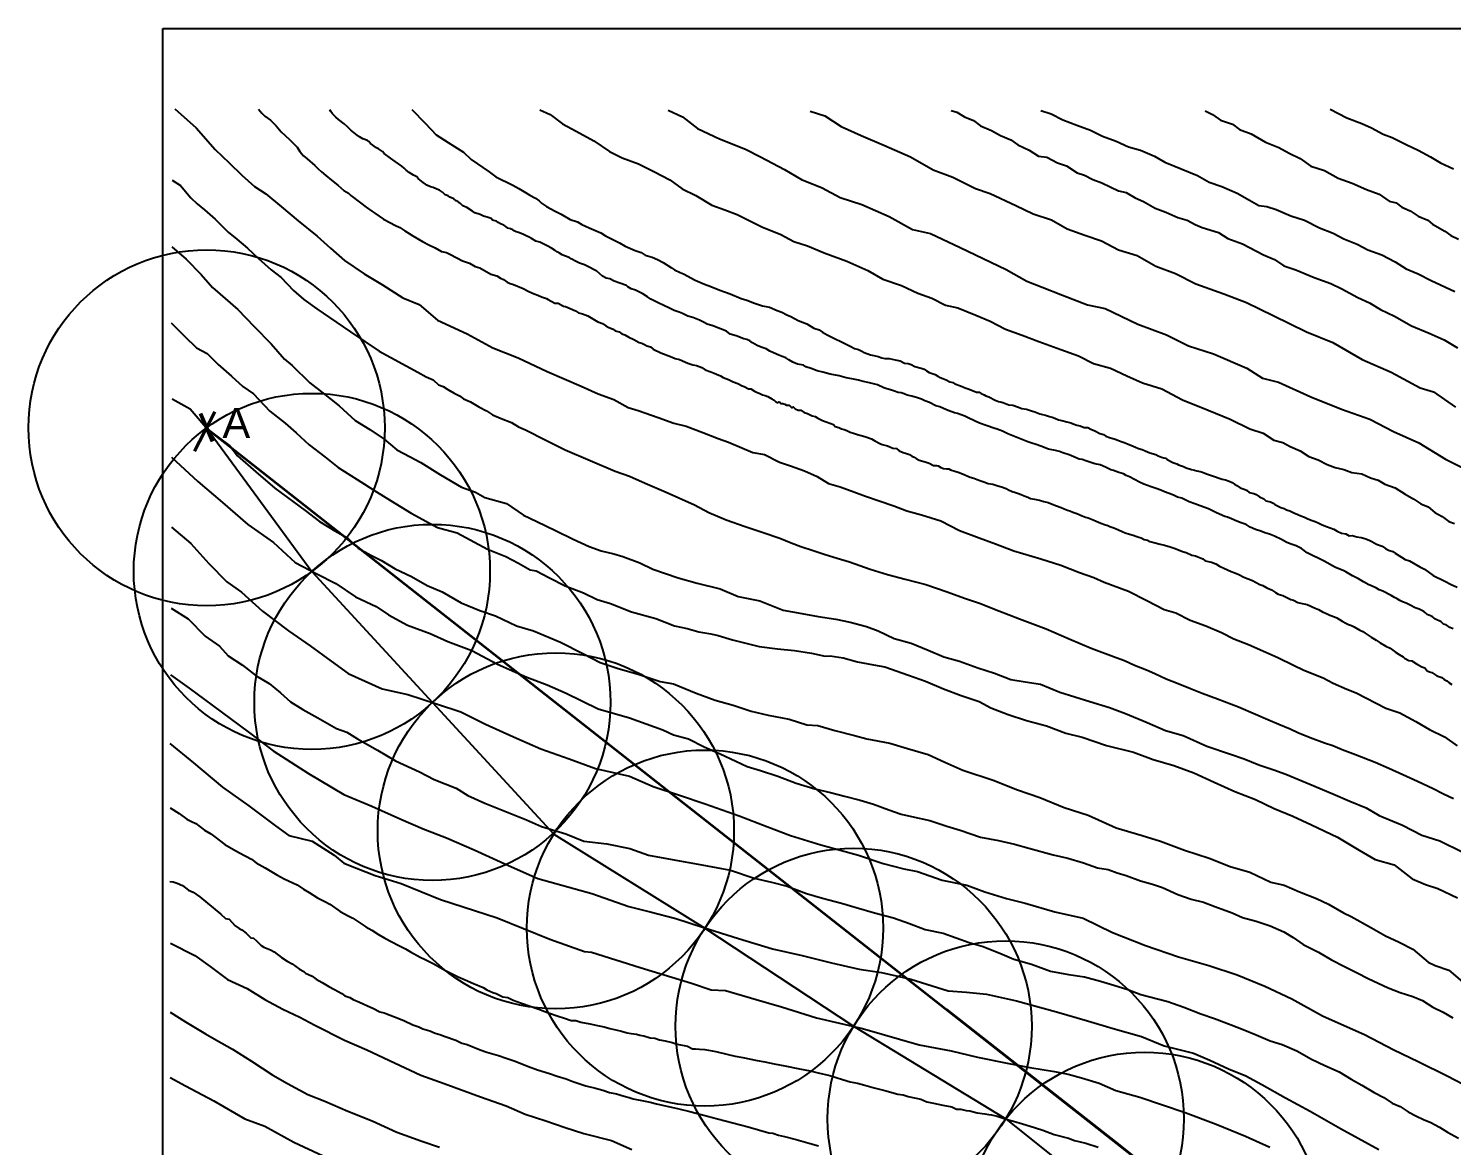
# Model space of a CAD drawing. Header units: millimetres. Extents: x 19067981 to 38137102, y 2652003 to 2652615.
# Drawn here: x 19068096.84 to 19068111.38, y 2652516.28 to 2652527.7 of the extents above; entities that cross this region are included whole.
import ezdxf

# ---------------------------------------------------------------- set-up
doc = ezdxf.new("R2010")
doc.units = ezdxf.units.MM
doc.layers.add('dever', color=130, linetype='Continuous')
doc.layers.add('kurp', color=94, linetype='Continuous')
doc.layers.add('Layer1', color=7, linetype='Continuous', lineweight=50)
doc.styles.get("Standard").update_dxf_attribs({"font": 'arial.ttf'})

msp = doc.modelspace()

# ---------------------------------------------------------------- linework, layer by layer
at = {"color": 2, "lineweight": 35}
msp.add_line((19068098.658, 2652523.612), (19068114.499, 2652511.165), dxfattribs=at)
for points in [[(19068098.214, 2652527.698), (19068126.733, 2652527.698), (19068126.733, 2652507.485), (19068098.214, 2652507.485), (19068098.214, 2652527.698)], [(19068098.336, 2652526.875), (19068098.554, 2652526.682), (19068098.748, 2652526.461), (19068098.891, 2652526.325), (19068099.02, 2652526.2), (19068099.149, 2652526.084), (19068099.265, 2652526.007), (19068099.425, 2652525.875), (19068099.595, 2652525.732), (19068099.789, 2652525.576), (19068099.925, 2652525.454), (19068100.071, 2652525.325), (19068100.269, 2652525.189), (19068100.459, 2652525.077), (19068100.664, 2652524.946), (19068100.831, 2652524.878), (19068101.018, 2652524.715), (19068101.324, 2652524.576), (19068101.586, 2652524.433), (19068101.845, 2652524.333), (19068102.141, 2652524.192), (19068102.486, 2652524.042), (19068102.662, 2652523.963), (19068102.82, 2652523.904), (19068102.969, 2652523.825), (19068103.07, 2652523.794), (19068103.274, 2652523.72), (19068103.435, 2652523.662), (19068103.562, 2652523.633), (19068103.73, 2652523.568), (19068103.888, 2652523.507), (19068103.994, 2652523.468), (19068104.243, 2652523.365), (19068104.36, 2652523.344), (19068104.513, 2652523.266), (19068104.628, 2652523.226), (19068104.771, 2652523.177), (19068104.899, 2652523.118), (19068105.016, 2652523.048), (19068105.135, 2652523.012), (19068105.273, 2652522.96), (19068105.393, 2652522.917), (19068105.532, 2652522.87), (19068105.681, 2652522.819), (19068105.817, 2652522.767), (19068105.965, 2652522.726), (19068106.163, 2652522.665), (19068106.354, 2652522.568), (19068106.556, 2652522.491), (19068106.72, 2652522.429), (19068106.909, 2652522.357), (19068107.185, 2652522.278), (19068107.39, 2652522.213), (19068107.579, 2652522.136), (19068107.726, 2652522.086), (19068107.832, 2652522.037), (19068108.081, 2652521.947), (19068108.269, 2652521.852), (19068108.446, 2652521.758), (19068108.563, 2652521.723), (19068108.711, 2652521.65), (19068108.872, 2652521.592), (19068109.03, 2652521.523), (19068109.157, 2652521.46), (19068109.307, 2652521.4), (19068109.483, 2652521.323), (19068109.606, 2652521.267), (19068109.767, 2652521.189), (19068109.873, 2652521.139), (19068110.068, 2652521.061), (19068110.171, 2652521.006), (19068110.313, 2652520.943), (19068110.407, 2652520.907), (19068110.709, 2652520.75), (19068110.852, 2652520.703), (19068111.016, 2652520.613), (19068111.156, 2652520.531), (19068111.308, 2652520.458), (19068111.438, 2652520.365)], [(19068099.19, 2652526.873), (19068099.223, 2652526.831), (19068099.256, 2652526.801), (19068099.314, 2652526.761), (19068099.347, 2652526.726), (19068099.372, 2652526.703), (19068099.421, 2652526.641), (19068099.462, 2652526.605), (19068099.511, 2652526.559), (19068099.584, 2652526.484), (19068099.612, 2652526.44), (19068099.65, 2652526.395), (19068099.687, 2652526.365), (19068099.767, 2652526.298), (19068099.797, 2652526.268), (19068099.835, 2652526.233), (19068099.878, 2652526.196), (19068099.938, 2652526.149), (19068100, 2652526.097), (19068100.064, 2652526.041), (19068100.11, 2652526.013), (19068100.135, 2652525.99), (19068100.234, 2652525.915), (19068100.292, 2652525.871), (19068100.347, 2652525.831), (19068100.38, 2652525.809), (19068100.467, 2652525.748), (19068100.538, 2652525.711), (19068100.582, 2652525.687), (19068100.635, 2652525.662), (19068100.685, 2652525.629), (19068100.729, 2652525.601), (19068100.767, 2652525.578), (19068100.866, 2652525.52), (19068100.931, 2652525.487), (19068100.995, 2652525.455), (19068101.061, 2652525.42), (19068101.111, 2652525.408), (19068101.154, 2652525.388), (19068101.275, 2652525.323), (19068101.347, 2652525.299), (19068101.406, 2652525.265), (19068101.453, 2652525.25), (19068101.565, 2652525.188), (19068101.626, 2652525.168), (19068101.663, 2652525.145), (19068101.693, 2652525.131), (19068101.733, 2652525.106), (19068101.762, 2652525.09), (19068101.796, 2652525.081), (19068101.894, 2652525.041), (19068101.952, 2652525.008), (19068102.009, 2652524.986), (19068102.045, 2652524.972), (19068102.084, 2652524.954), (19068102.133, 2652524.939), (19068102.149, 2652524.927), (19068102.218, 2652524.891), (19068102.251, 2652524.89), (19068102.307, 2652524.86), (19068102.329, 2652524.856), (19068102.374, 2652524.836), (19068102.431, 2652524.812), (19068102.462, 2652524.793), (19068102.502, 2652524.781), (19068102.555, 2652524.762), (19068102.657, 2652524.701), (19068102.706, 2652524.681), (19068102.739, 2652524.66), (19068102.77, 2652524.643), (19068102.814, 2652524.625), (19068102.835, 2652524.609), (19068102.875, 2652524.597), (19068102.904, 2652524.576), (19068102.934, 2652524.566), (19068102.975, 2652524.543), (19068103.026, 2652524.519), (19068103.079, 2652524.489), (19068103.107, 2652524.481), (19068103.135, 2652524.466), (19068103.159, 2652524.455), (19068103.195, 2652524.443), (19068103.225, 2652524.419), (19068103.302, 2652524.382), (19068103.399, 2652524.346), (19068103.448, 2652524.326), (19068103.494, 2652524.316), (19068103.578, 2652524.278), (19068103.627, 2652524.261), (19068103.667, 2652524.254), (19068103.722, 2652524.231), (19068103.755, 2652524.21), (19068103.812, 2652524.187), (19068103.847, 2652524.173), (19068103.872, 2652524.164), (19068103.911, 2652524.149), (19068103.94, 2652524.132), (19068103.994, 2652524.11), (19068104.042, 2652524.085), (19068104.088, 2652524.07), (19068104.132, 2652524.046), (19068104.152, 2652524.039), (19068104.199, 2652524.015), (19068104.22, 2652524.014), (19068104.26, 2652523.99), (19068104.279, 2652523.982), (19068104.307, 2652523.971), (19068104.34, 2652523.952), (19068104.367, 2652523.946), (19068104.394, 2652523.935), (19068104.435, 2652523.912), (19068104.459, 2652523.898), (19068104.474, 2652523.886), (19068104.497, 2652523.873), (19068104.506, 2652523.881), (19068104.516, 2652523.877), (19068104.528, 2652523.866), (19068104.548, 2652523.865), (19068104.568, 2652523.858), (19068104.585, 2652523.846), (19068104.6, 2652523.846), (19068104.608, 2652523.848), (19068104.625, 2652523.834), (19068104.637, 2652523.823), (19068104.647, 2652523.823), (19068104.654, 2652523.831), (19068104.676, 2652523.811), (19068104.704, 2652523.796), (19068104.732, 2652523.797), (19068104.766, 2652523.772), (19068104.8, 2652523.762), (19068104.849, 2652523.74), (19068104.879, 2652523.731), (19068104.907, 2652523.715), (19068104.954, 2652523.691), (19068105.029, 2652523.662), (19068105.066, 2652523.649), (19068105.083, 2652523.631), (19068105.12, 2652523.619), (19068105.147, 2652523.606), (19068105.176, 2652523.598), (19068105.201, 2652523.587), (19068105.237, 2652523.572), (19068105.279, 2652523.559), (19068105.311, 2652523.549), (19068105.385, 2652523.526), (19068105.455, 2652523.502), (19068105.488, 2652523.482), (19068105.538, 2652523.456), (19068105.563, 2652523.445), (19068105.617, 2652523.432), (19068105.642, 2652523.423), (19068105.671, 2652523.408), (19068105.71, 2652523.403), (19068105.738, 2652523.379), (19068105.779, 2652523.362), (19068105.813, 2652523.353), (19068105.842, 2652523.344), (19068105.866, 2652523.327), (19068105.889, 2652523.315), (19068105.912, 2652523.303), (19068105.943, 2652523.284), (19068106.003, 2652523.267), (19068106.043, 2652523.253), (19068106.087, 2652523.231), (19068106.119, 2652523.23), (19068106.135, 2652523.226), (19068106.163, 2652523.21), (19068106.19, 2652523.201), (19068106.222, 2652523.198), (19068106.245, 2652523.195), (19068106.26, 2652523.186), (19068106.305, 2652523.172), (19068106.341, 2652523.161), (19068106.383, 2652523.145), (19068106.464, 2652523.11), (19068106.501, 2652523.102), (19068106.534, 2652523.088), (19068106.572, 2652523.073), (19068106.601, 2652523.063), (19068106.646, 2652523.048), (19068106.694, 2652523.039), (19068106.746, 2652523.023), (19068106.784, 2652523.011), (19068106.829, 2652522.995), (19068106.854, 2652522.981), (19068106.893, 2652522.966), (19068106.925, 2652522.956), (19068106.955, 2652522.946), (19068106.985, 2652522.934), (19068107.013, 2652522.922), (19068107.051, 2652522.906), (19068107.079, 2652522.893), (19068107.121, 2652522.886), (19068107.17, 2652522.875), (19068107.217, 2652522.863), (19068107.26, 2652522.851), (19068107.302, 2652522.836), (19068107.346, 2652522.818), (19068107.393, 2652522.801), (19068107.422, 2652522.789), (19068107.458, 2652522.773), (19068107.48, 2652522.768), (19068107.51, 2652522.755), (19068107.554, 2652522.739), (19068107.607, 2652522.717), (19068107.642, 2652522.703), (19068107.668, 2652522.697), (19068107.718, 2652522.674), (19068107.749, 2652522.663), (19068107.798, 2652522.642), (19068107.836, 2652522.628), (19068107.868, 2652522.617), (19068107.891, 2652522.608), (19068107.93, 2652522.592), (19068107.979, 2652522.572), (19068108.017, 2652522.557), (19068108.048, 2652522.544), (19068108.089, 2652522.528), (19068108.129, 2652522.517), (19068108.156, 2652522.508), (19068108.187, 2652522.499), (19068108.21, 2652522.493), (19068108.239, 2652522.476), (19068108.273, 2652522.468), (19068108.3, 2652522.455), (19068108.34, 2652522.445), (19068108.405, 2652522.426), (19068108.448, 2652522.416), (19068108.507, 2652522.4), (19068108.556, 2652522.384), (19068108.633, 2652522.351), (19068108.67, 2652522.343), (19068108.727, 2652522.314), (19068108.765, 2652522.308), (19068108.79, 2652522.296), (19068108.839, 2652522.277), (19068108.865, 2652522.256), (19068108.928, 2652522.241), (19068108.973, 2652522.224), (19068109.012, 2652522.202), (19068109.053, 2652522.18), (19068109.129, 2652522.147), (19068109.166, 2652522.133), (19068109.209, 2652522.116), (19068109.258, 2652522.09), (19068109.304, 2652522.071), (19068109.348, 2652522.054), (19068109.384, 2652522.034), (19068109.422, 2652522.016), (19068109.454, 2652522.003), (19068109.495, 2652521.98), (19068109.54, 2652521.959), (19068109.583, 2652521.933), (19068109.61, 2652521.916), (19068109.658, 2652521.902), (19068109.704, 2652521.877), (19068109.739, 2652521.86), (19068109.765, 2652521.854), (19068109.81, 2652521.83), (19068109.854, 2652521.821), (19068109.905, 2652521.81), (19068109.987, 2652521.774), (19068110.023, 2652521.759), (19068110.064, 2652521.735), (19068110.109, 2652521.716), (19068110.139, 2652521.701), (19068110.184, 2652521.684), (19068110.209, 2652521.674), (19068110.263, 2652521.639), (19068110.301, 2652521.618), (19068110.328, 2652521.605), (19068110.36, 2652521.595), (19068110.385, 2652521.58), (19068110.405, 2652521.572), (19068110.443, 2652521.547), (19068110.474, 2652521.535), (19068110.5, 2652521.517), (19068110.56, 2652521.476), (19068110.612, 2652521.445), (19068110.651, 2652521.418), (19068110.71, 2652521.383), (19068110.753, 2652521.364), (19068110.809, 2652521.321), (19068110.847, 2652521.3), (19068110.886, 2652521.276), (19068110.9, 2652521.262), (19068110.944, 2652521.238), (19068110.974, 2652521.234), (19068111.022, 2652521.202), (19068111.079, 2652521.172), (19068111.109, 2652521.161), (19068111.133, 2652521.133), (19068111.156, 2652521.121), (19068111.18, 2652521.114), (19068111.2, 2652521.101), (19068111.23, 2652521.082), (19068111.281, 2652521.062), (19068111.305, 2652521.043), (19068111.334, 2652521.03), (19068111.358, 2652521.01), (19068111.384, 2652520.991)], [(19068100.756, 2652526.869), (19068100.892, 2652526.729), (19068101.007, 2652526.611), (19068101.129, 2652526.533), (19068101.192, 2652526.493), (19068101.285, 2652526.433), (19068101.362, 2652526.36), (19068101.547, 2652526.232), (19068101.616, 2652526.183), (19068101.788, 2652526.096), (19068101.852, 2652526.064), (19068101.919, 2652526.02), (19068101.962, 2652525.993), (19068102.021, 2652525.962), (19068102.059, 2652525.937), (19068102.082, 2652525.914), (19068102.135, 2652525.878), (19068102.222, 2652525.831), (19068102.257, 2652525.814), (19068102.284, 2652525.8), (19068102.374, 2652525.744), (19068102.45, 2652525.72), (19068102.493, 2652525.693), (19068102.569, 2652525.66), (19068102.687, 2652525.61), (19068102.736, 2652525.579), (19068102.837, 2652525.528), (19068102.881, 2652525.507), (19068102.936, 2652525.473), (19068103.04, 2652525.43), (19068103.102, 2652525.407), (19068103.141, 2652525.381), (19068103.214, 2652525.36), (19068103.266, 2652525.335), (19068103.326, 2652525.306), (19068103.41, 2652525.25), (19068103.441, 2652525.23), (19068103.499, 2652525.205), (19068103.532, 2652525.191), (19068103.652, 2652525.126), (19068103.748, 2652525.086), (19068103.814, 2652525.059), (19068103.903, 2652525.022), (19068104.011, 2652524.985), (19068104.121, 2652524.937), (19068104.179, 2652524.92), (19068104.207, 2652524.912), (19068104.248, 2652524.893), (19068104.299, 2652524.876), (19068104.339, 2652524.864), (19068104.412, 2652524.848), (19068104.492, 2652524.816), (19068104.537, 2652524.799), (19068104.59, 2652524.771), (19068104.629, 2652524.755), (19068104.705, 2652524.713), (19068104.792, 2652524.678), (19068104.864, 2652524.635), (19068104.918, 2652524.617), (19068104.954, 2652524.595), (19068105.003, 2652524.565), (19068105.09, 2652524.522), (19068105.133, 2652524.501), (19068105.242, 2652524.447), (19068105.279, 2652524.428), (19068105.32, 2652524.416), (19068105.354, 2652524.398), (19068105.379, 2652524.385), (19068105.443, 2652524.362), (19068105.479, 2652524.354), (19068105.521, 2652524.344), (19068105.559, 2652524.33), (19068105.591, 2652524.325), (19068105.634, 2652524.323), (19068105.696, 2652524.311), (19068105.746, 2652524.301), (19068105.79, 2652524.276), (19068105.829, 2652524.272), (19068105.858, 2652524.262), (19068105.898, 2652524.244), (19068105.961, 2652524.225), (19068105.991, 2652524.215), (19068106.017, 2652524.2), (19068106.045, 2652524.182), (19068106.104, 2652524.16), (19068106.132, 2652524.145), (19068106.156, 2652524.132), (19068106.184, 2652524.119), (19068106.217, 2652524.108), (19068106.254, 2652524.086), (19068106.285, 2652524.079), (19068106.307, 2652524.066), (19068106.363, 2652524.044), (19068106.389, 2652524.035), (19068106.411, 2652524.024), (19068106.442, 2652524.014), (19068106.471, 2652524.003), (19068106.527, 2652523.981), (19068106.555, 2652523.979), (19068106.576, 2652523.968), (19068106.607, 2652523.953), (19068106.621, 2652523.942), (19068106.654, 2652523.931), (19068106.717, 2652523.898), (19068106.753, 2652523.886), (19068106.785, 2652523.878), (19068106.823, 2652523.864), (19068106.859, 2652523.851), (19068106.897, 2652523.846), (19068106.946, 2652523.829), (19068106.989, 2652523.815), (19068107.037, 2652523.807), (19068107.088, 2652523.788), (19068107.123, 2652523.781), (19068107.173, 2652523.758), (19068107.202, 2652523.752), (19068107.234, 2652523.744), (19068107.272, 2652523.73), (19068107.299, 2652523.725), (19068107.328, 2652523.714), (19068107.364, 2652523.699), (19068107.399, 2652523.691), (19068107.452, 2652523.676), (19068107.49, 2652523.667), (19068107.514, 2652523.658), (19068107.551, 2652523.643), (19068107.586, 2652523.635), (19068107.629, 2652523.619), (19068107.666, 2652523.619), (19068107.697, 2652523.602), (19068107.736, 2652523.586), (19068107.789, 2652523.557), (19068107.826, 2652523.547), (19068107.849, 2652523.532), (19068107.888, 2652523.518), (19068107.944, 2652523.499), (19068107.97, 2652523.489), (19068108.004, 2652523.475), (19068108.045, 2652523.462), (19068108.077, 2652523.449), (19068108.105, 2652523.439), (19068108.153, 2652523.419), (19068108.181, 2652523.406), (19068108.219, 2652523.394), (19068108.251, 2652523.379), (19068108.297, 2652523.359), (19068108.36, 2652523.342), (19068108.385, 2652523.328), (19068108.416, 2652523.316), (19068108.442, 2652523.309), (19068108.457, 2652523.305), (19068108.474, 2652523.292), (19068108.535, 2652523.261), (19068108.575, 2652523.249), (19068108.593, 2652523.238), (19068108.623, 2652523.227), (19068108.643, 2652523.219), (19068108.67, 2652523.206), (19068108.723, 2652523.19), (19068108.756, 2652523.184), (19068108.78, 2652523.175), (19068108.812, 2652523.17), (19068108.837, 2652523.162), (19068108.877, 2652523.147), (19068108.93, 2652523.13), (19068108.968, 2652523.114), (19068108.998, 2652523.105), (19068109.039, 2652523.091), (19068109.071, 2652523.085), (19068109.109, 2652523.071), (19068109.141, 2652523.057), (19068109.164, 2652523.041), (19068109.189, 2652523.027), (19068109.221, 2652523.004), (19068109.263, 2652522.99), (19068109.285, 2652522.978), (19068109.312, 2652522.956), (19068109.362, 2652522.945), (19068109.384, 2652522.933), (19068109.419, 2652522.912), (19068109.465, 2652522.891), (19068109.484, 2652522.871), (19068109.533, 2652522.859), (19068109.56, 2652522.846), (19068109.577, 2652522.832), (19068109.637, 2652522.801), (19068109.67, 2652522.792), (19068109.696, 2652522.779), (19068109.729, 2652522.766), (19068109.77, 2652522.748), (19068109.811, 2652522.729), (19068109.841, 2652522.716), (19068109.88, 2652522.702), (19068109.914, 2652522.686), (19068109.956, 2652522.67), (19068109.988, 2652522.659), (19068110.017, 2652522.645), (19068110.058, 2652522.623), (19068110.102, 2652522.607), (19068110.14, 2652522.593), (19068110.177, 2652522.58), (19068110.213, 2652522.559), (19068110.258, 2652522.54), (19068110.3, 2652522.531), (19068110.335, 2652522.513), (19068110.365, 2652522.516), (19068110.415, 2652522.501), (19068110.457, 2652522.495), (19068110.495, 2652522.486), (19068110.539, 2652522.469), (19068110.567, 2652522.454), (19068110.615, 2652522.427), (19068110.674, 2652522.407), (19068110.705, 2652522.382), (19068110.738, 2652522.366), (19068110.78, 2652522.35), (19068110.806, 2652522.334), (19068110.908, 2652522.269), (19068110.953, 2652522.256), (19068111.057, 2652522.195), (19068111.105, 2652522.171), (19068111.194, 2652522.107), (19068111.314, 2652522.05), (19068111.376, 2652522.014), (19068111.439, 2652521.987)], [(19068102.066, 2652526.866), (19068102.171, 2652526.819), (19068102.298, 2652526.723), (19068102.436, 2652526.649), (19068102.618, 2652526.551), (19068102.776, 2652526.441), (19068102.908, 2652526.377), (19068103.072, 2652526.315), (19068103.229, 2652526.235), (19068103.392, 2652526.152), (19068103.519, 2652526.06), (19068103.661, 2652525.99), (19068103.823, 2652525.893), (19068103.956, 2652525.843), (19068104.083, 2652525.795), (19068104.333, 2652525.669), (19068104.527, 2652525.592), (19068104.662, 2652525.522), (19068104.802, 2652525.476), (19068104.972, 2652525.403), (19068105.202, 2652525.321), (19068105.416, 2652525.224), (19068105.571, 2652525.135), (19068105.762, 2652525.072), (19068105.928, 2652524.992), (19068106.071, 2652524.941), (19068106.21, 2652524.871), (19068106.337, 2652524.844), (19068106.52, 2652524.768), (19068106.668, 2652524.706), (19068106.825, 2652524.625), (19068106.993, 2652524.563), (19068107.164, 2652524.5), (19068107.39, 2652524.418), (19068107.571, 2652524.351), (19068107.723, 2652524.272), (19068107.898, 2652524.225), (19068108.064, 2652524.149), (19068108.224, 2652524.076), (19068108.42, 2652524.015), (19068108.632, 2652523.901), (19068108.893, 2652523.796), (19068109.121, 2652523.703), (19068109.32, 2652523.604), (19068109.457, 2652523.56), (19068109.567, 2652523.49), (19068109.659, 2652523.465), (19068109.734, 2652523.424), (19068109.835, 2652523.381), (19068109.924, 2652523.322), (19068110.018, 2652523.29), (19068110.11, 2652523.241), (19068110.193, 2652523.21), (19068110.28, 2652523.19), (19068110.362, 2652523.16), (19068110.466, 2652523.144), (19068110.552, 2652523.104), (19068110.63, 2652523.08), (19068110.7, 2652523.039), (19068110.807, 2652523.003), (19068110.906, 2652522.937), (19068110.996, 2652522.887), (19068111.068, 2652522.84), (19068111.142, 2652522.807), (19068111.212, 2652522.752), (19068111.285, 2652522.709), (19068111.353, 2652522.659), (19068111.412, 2652522.639)], [(19068103.377, 2652526.862), (19068103.522, 2652526.794), (19068103.677, 2652526.675), (19068103.901, 2652526.571), (19068104.166, 2652526.463), (19068104.319, 2652526.385), (19068104.567, 2652526.258), (19068104.739, 2652526.156), (19068104.95, 2652526.069), (19068105.135, 2652525.971), (19068105.357, 2652525.9), (19068105.634, 2652525.777), (19068105.875, 2652525.644), (19068106.057, 2652525.604), (19068106.361, 2652525.458), (19068106.595, 2652525.346), (19068106.829, 2652525.233), (19068107.042, 2652525.115), (19068107.199, 2652525.053), (19068107.406, 2652524.973), (19068107.663, 2652524.872), (19068107.841, 2652524.837), (19068108.176, 2652524.675), (19068108.468, 2652524.567), (19068108.693, 2652524.453), (19068108.949, 2652524.372), (19068109.291, 2652524.225), (19068109.451, 2652524.125), (19068109.612, 2652524.083), (19068109.943, 2652523.931), (19068110.256, 2652523.807), (19068110.545, 2652523.703), (19068110.788, 2652523.578), (19068111.046, 2652523.461), (19068111.32, 2652523.297), (19068111.55, 2652523.178)], [(19068104.828, 2652526.854), (19068104.979, 2652526.806), (19068105.143, 2652526.695), (19068105.35, 2652526.605), (19068105.582, 2652526.504), (19068105.853, 2652526.386), (19068106.086, 2652526.253), (19068106.287, 2652526.177), (19068106.518, 2652526.061), (19068106.668, 2652526.011), (19068106.928, 2652525.887), (19068107.108, 2652525.802), (19068107.294, 2652525.741), (19068107.454, 2652525.65), (19068107.635, 2652525.586), (19068107.805, 2652525.526), (19068107.979, 2652525.437), (19068108.168, 2652525.379), (19068108.359, 2652525.27), (19068108.562, 2652525.194), (19068108.77, 2652525.088), (19068109.054, 2652524.984), (19068109.287, 2652524.897), (19068109.559, 2652524.764), (19068109.898, 2652524.598), (19068110.17, 2652524.489), (19068110.469, 2652524.316), (19068110.766, 2652524.186), (19068111.062, 2652524.025), (19068111.196, 2652523.985), (19068111.421, 2652523.828)], [(19068107.186, 2652526.861), (19068107.291, 2652526.825), (19068107.41, 2652526.764), (19068107.552, 2652526.71), (19068107.691, 2652526.658), (19068107.814, 2652526.597), (19068107.953, 2652526.546), (19068108.079, 2652526.488), (19068108.203, 2652526.453), (19068108.345, 2652526.392), (19068108.453, 2652526.331), (19068108.618, 2652526.263), (19068108.787, 2652526.194), (19068108.905, 2652526.128), (19068109.033, 2652526.083), (19068109.191, 2652526.014), (19068109.318, 2652525.942), (19068109.411, 2652525.889), (19068109.494, 2652525.877), (19068109.588, 2652525.846), (19068109.738, 2652525.782), (19068109.88, 2652525.739), (19068110.031, 2652525.659), (19068110.171, 2652525.606), (19068110.282, 2652525.547), (19068110.418, 2652525.493), (19068110.525, 2652525.436), (19068110.67, 2652525.384), (19068110.806, 2652525.313), (19068110.918, 2652525.24), (19068111.041, 2652525.191), (19068111.174, 2652525.121), (19068111.416, 2652525.008)], [(19068108.865, 2652526.857), (19068108.94, 2652526.818), (19068109.019, 2652526.762), (19068109.143, 2652526.721), (19068109.216, 2652526.667), (19068109.335, 2652526.62), (19068109.479, 2652526.536), (19068109.617, 2652526.482), (19068109.721, 2652526.422), (19068109.833, 2652526.368), (19068109.943, 2652526.289), (19068110.084, 2652526.248), (19068110.223, 2652526.169), (19068110.365, 2652526.116), (19068110.511, 2652526.051), (19068110.642, 2652526.005), (19068110.743, 2652525.934), (19068110.814, 2652525.915), (19068110.872, 2652525.872), (19068110.957, 2652525.833), (19068111.039, 2652525.78), (19068111.14, 2652525.739), (19068111.188, 2652525.698), (19068111.314, 2652525.626), (19068111.374, 2652525.582), (19068111.453, 2652525.544)], [(19068110.142, 2652526.872), (19068110.312, 2652526.786), (19068110.466, 2652526.726), (19068110.565, 2652526.681), (19068110.682, 2652526.619), (19068110.776, 2652526.584), (19068110.923, 2652526.507), (19068111.04, 2652526.453), (19068111.168, 2652526.385), (19068111.267, 2652526.324), (19068111.401, 2652526.264)], [(19068098.307, 2652526.147), (19068098.393, 2652526.093), (19068098.5, 2652525.966), (19068098.563, 2652525.906), (19068098.64, 2652525.843), (19068098.747, 2652525.748), (19068098.882, 2652525.617), (19068098.968, 2652525.545), (19068099.078, 2652525.454), (19068099.191, 2652525.348), (19068099.319, 2652525.23), (19068099.422, 2652525.154), (19068099.547, 2652525.019), (19068099.655, 2652524.927), (19068099.785, 2652524.833), (19068099.915, 2652524.744), (19068100.131, 2652524.598), (19068100.425, 2652524.399), (19068100.817, 2652524.186), (19068100.903, 2652524.136), (19068100.974, 2652524.107), (19068101.031, 2652524.056), (19068101.078, 2652524.037), (19068101.125, 2652524.006), (19068101.19, 2652523.971), (19068101.246, 2652523.943), (19068101.285, 2652523.913), (19068101.333, 2652523.893), (19068101.357, 2652523.881), (19068101.442, 2652523.832), (19068101.52, 2652523.789), (19068101.583, 2652523.749), (19068101.669, 2652523.71), (19068101.777, 2652523.669), (19068101.848, 2652523.627), (19068101.919, 2652523.597), (19068102.127, 2652523.489), (19068102.323, 2652523.391), (19068102.836, 2652523.173), (19068102.98, 2652523.122), (19068103.141, 2652523.049), (19068103.355, 2652522.958), (19068103.645, 2652522.83), (19068103.791, 2652522.751), (19068103.968, 2652522.676), (19068104.164, 2652522.608), (19068104.346, 2652522.546), (19068104.518, 2652522.487), (19068104.632, 2652522.441), (19068104.731, 2652522.404), (19068104.858, 2652522.362), (19068104.98, 2652522.32), (19068105.102, 2652522.283), (19068105.231, 2652522.245), (19068105.44, 2652522.171), (19068105.617, 2652522.118), (19068105.8, 2652522.07), (19068106.01, 2652522.013), (19068106.227, 2652521.939), (19068106.406, 2652521.876), (19068106.558, 2652521.824), (19068106.755, 2652521.744), (19068106.967, 2652521.662), (19068107.239, 2652521.561), (19068107.475, 2652521.459), (19068107.699, 2652521.365), (19068107.953, 2652521.268), (19068108.039, 2652521.236), (19068108.141, 2652521.19), (19068108.265, 2652521.141), (19068108.35, 2652521.104), (19068108.464, 2652521.049), (19068108.588, 2652521.001), (19068108.715, 2652520.951), (19068108.832, 2652520.903), (19068108.989, 2652520.844), (19068109.206, 2652520.763), (19068109.379, 2652520.689), (19068109.503, 2652520.634), (19068109.618, 2652520.585), (19068109.732, 2652520.539), (19068109.81, 2652520.501), (19068109.937, 2652520.451), (19068110.084, 2652520.396), (19068110.169, 2652520.367), (19068110.263, 2652520.328), (19068110.401, 2652520.275), (19068110.6, 2652520.198), (19068110.74, 2652520.138), (19068110.885, 2652520.073), (19068111.035, 2652520.003), (19068111.192, 2652519.929), (19068111.3, 2652519.876), (19068111.403, 2652519.828)], [(19068098.306, 2652525.467), (19068098.453, 2652525.34), (19068098.603, 2652525.183), (19068098.721, 2652525.052), (19068098.979, 2652524.824), (19068099.146, 2652524.653), (19068099.319, 2652524.476), (19068099.456, 2652524.319), (19068099.534, 2652524.252), (19068099.716, 2652524.075), (19068099.851, 2652523.971), (19068100.014, 2652523.84), (19068100.178, 2652523.69), (19068100.328, 2652523.6), (19068100.475, 2652523.5), (19068100.604, 2652523.392), (19068100.74, 2652523.32), (19068100.849, 2652523.261), (19068101.051, 2652523.136), (19068101.265, 2652523.008), (19068101.409, 2652522.958), (19068101.504, 2652522.904), (19068101.723, 2652522.841), (19068101.9, 2652522.722), (19068102.033, 2652522.66), (19068102.225, 2652522.565), (19068102.406, 2652522.479), (19068102.568, 2652522.403), (19068102.693, 2652522.359), (19068102.822, 2652522.329), (19068102.915, 2652522.301), (19068103.087, 2652522.235), (19068103.22, 2652522.17), (19068103.479, 2652522.084), (19068103.672, 2652522.028), (19068103.907, 2652521.969), (19068104.093, 2652521.891), (19068104.312, 2652521.846), (19068104.551, 2652521.751), (19068104.744, 2652521.718), (19068104.908, 2652521.688), (19068105.09, 2652521.659), (19068105.236, 2652521.629), (19068105.402, 2652521.584), (19068105.524, 2652521.541), (19068105.685, 2652521.463), (19068105.86, 2652521.414), (19068106.032, 2652521.343), (19068106.195, 2652521.276), (19068106.355, 2652521.23), (19068106.542, 2652521.164), (19068106.711, 2652521.107), (19068106.877, 2652521.044), (19068107.025, 2652521.018), (19068107.182, 2652520.995), (19068107.38, 2652520.915), (19068107.685, 2652520.818), (19068107.885, 2652520.758), (19068108.05, 2652520.696), (19068108.27, 2652520.605), (19068108.459, 2652520.523), (19068108.638, 2652520.472), (19068108.882, 2652520.362), (19068109.123, 2652520.279), (19068109.263, 2652520.231), (19068109.411, 2652520.171), (19068109.564, 2652520.119), (19068109.689, 2652520.074), (19068109.933, 2652519.974), (19068110.168, 2652519.875), (19068110.342, 2652519.801), (19068110.51, 2652519.732), (19068110.641, 2652519.652), (19068110.879, 2652519.554), (19068111.079, 2652519.453), (19068111.262, 2652519.395), (19068111.498, 2652519.277)], [(19068098.307, 2652523.911), (19068098.491, 2652523.809), (19068098.674, 2652523.6), (19068098.898, 2652523.432), (19068098.975, 2652523.33), (19068099.163, 2652523.167), (19068099.357, 2652523), (19068099.551, 2652522.857), (19068099.669, 2652522.772), (19068099.814, 2652522.658), (19068099.971, 2652522.564), (19068100.101, 2652522.491), (19068100.208, 2652522.385), (19068100.337, 2652522.314), (19068100.447, 2652522.26), (19068100.588, 2652522.174), (19068100.753, 2652522.095), (19068100.915, 2652522.003), (19068101.066, 2652521.939), (19068101.262, 2652521.827), (19068101.451, 2652521.747), (19068101.611, 2652521.695), (19068101.828, 2652521.593), (19068102.001, 2652521.542), (19068102.277, 2652521.426), (19068102.513, 2652521.307), (19068102.681, 2652521.218), (19068102.866, 2652521.154), (19068103.069, 2652521.098), (19068103.294, 2652521.024), (19068103.431, 2652520.998), (19068103.664, 2652520.905), (19068103.857, 2652520.831), (19068104.04, 2652520.78), (19068104.224, 2652520.719), (19068104.397, 2652520.679), (19068104.612, 2652520.639), (19068104.793, 2652520.581), (19068104.905, 2652520.573), (19068105.078, 2652520.523), (19068105.281, 2652520.472), (19068105.406, 2652520.438), (19068105.64, 2652520.394), (19068105.821, 2652520.339), (19068106.032, 2652520.277), (19068106.204, 2652520.199), (19068106.389, 2652520.115), (19068106.698, 2652520.013), (19068106.947, 2652519.915), (19068107.174, 2652519.837), (19068107.423, 2652519.734), (19068107.67, 2652519.658), (19068107.955, 2652519.526), (19068108.22, 2652519.449), (19068108.409, 2652519.392), (19068108.652, 2652519.3), (19068108.905, 2652519.218), (19068109.118, 2652519.13), (19068109.319, 2652519.075), (19068109.535, 2652518.972), (19068109.671, 2652518.942), (19068109.828, 2652518.874), (19068110.003, 2652518.804), (19068110.123, 2652518.745), (19068110.278, 2652518.657), (19068110.355, 2652518.621), (19068110.564, 2652518.504), (19068110.707, 2652518.423), (19068110.846, 2652518.357), (19068110.986, 2652518.287), (19068111.143, 2652518.152), (19068111.213, 2652518.12), (19068111.353, 2652518.071), (19068111.495, 2652517.953)], [(19068098.303, 2652523.315), (19068098.571, 2652523.068), (19068098.824, 2652522.852), (19068099.081, 2652522.626), (19068099.344, 2652522.443), (19068099.565, 2652522.238), (19068099.786, 2652522.122), (19068099.982, 2652522.024), (19068100.182, 2652521.888), (19068100.393, 2652521.788), (19068100.519, 2652521.704), (19068100.713, 2652521.599), (19068100.945, 2652521.515), (19068101.124, 2652521.431), (19068101.371, 2652521.341), (19068101.634, 2652521.199), (19068101.934, 2652521.068), (19068102.139, 2652520.989), (19068102.334, 2652520.905), (19068102.66, 2652520.742), (19068102.981, 2652520.653), (19068103.323, 2652520.527), (19068103.431, 2652520.476), (19068103.584, 2652520.436), (19068103.743, 2652520.356), (19068103.907, 2652520.283), (19068104.068, 2652520.207), (19068104.183, 2652520.155), (19068104.32, 2652520.112), (19068104.497, 2652520.054), (19068104.683, 2652519.985), (19068104.875, 2652519.926), (19068105.035, 2652519.887), (19068105.178, 2652519.85), (19068105.339, 2652519.809), (19068105.474, 2652519.768), (19068105.631, 2652519.711), (19068105.759, 2652519.668), (19068105.862, 2652519.644), (19068106.05, 2652519.601), (19068106.225, 2652519.544), (19068106.36, 2652519.502), (19068106.568, 2652519.43), (19068106.751, 2652519.396), (19068106.916, 2652519.361), (19068107.061, 2652519.318), (19068107.312, 2652519.252), (19068107.459, 2652519.216), (19068107.62, 2652519.169), (19068107.762, 2652519.119), (19068107.873, 2652519.1), (19068107.964, 2652519.067), (19068108.057, 2652519.039), (19068108.204, 2652518.985), (19068108.326, 2652518.951), (19068108.427, 2652518.916), (19068108.583, 2652518.846), (19068108.722, 2652518.799), (19068108.848, 2652518.766), (19068108.964, 2652518.723), (19068109.141, 2652518.659), (19068109.247, 2652518.611), (19068109.384, 2652518.574), (19068109.529, 2652518.525), (19068109.669, 2652518.464), (19068109.763, 2652518.407), (19068109.865, 2652518.334), (19068110.022, 2652518.255), (19068110.154, 2652518.176), (19068110.286, 2652518.109), (19068110.416, 2652518.045), (19068110.529, 2652517.987), (19068110.733, 2652517.89), (19068110.858, 2652517.844), (19068110.986, 2652517.803), (19068111.084, 2652517.761), (19068111.19, 2652517.695), (19068111.295, 2652517.644), (19068111.396, 2652517.585)], [(19068098.302, 2652522.601), (19068098.498, 2652522.434), (19068098.683, 2652522.228), (19068098.868, 2652522.043), (19068099.018, 2652521.935), (19068099.231, 2652521.742), (19068099.496, 2652521.54), (19068099.719, 2652521.387), (19068099.932, 2652521.23), (19068100.107, 2652521.104), (19068100.453, 2652520.949), (19068100.715, 2652520.89), (19068101.008, 2652520.796), (19068101.259, 2652520.712), (19068101.51, 2652520.587), (19068101.796, 2652520.458), (19068102.075, 2652520.336), (19068102.365, 2652520.231), (19068102.634, 2652520.134), (19068102.981, 2652520.056), (19068103.222, 2652519.951), (19068103.491, 2652519.861), (19068103.756, 2652519.773), (19068104.101, 2652519.651), (19068104.384, 2652519.54), (19068104.628, 2652519.449), (19068104.935, 2652519.352), (19068105.32, 2652519.246), (19068105.575, 2652519.162), (19068105.784, 2652519.107), (19068105.924, 2652519.082), (19068106.175, 2652518.992), (19068106.427, 2652518.942), (19068106.612, 2652518.873), (19068106.835, 2652518.806), (19068107.023, 2652518.758), (19068107.327, 2652518.667), (19068107.617, 2652518.604), (19068107.917, 2652518.458), (19068108.253, 2652518.324), (19068108.591, 2652518.209), (19068108.901, 2652518.118), (19068109.191, 2652518.024), (19068109.474, 2652517.909), (19068109.749, 2652517.78), (19068110.063, 2652517.606), (19068110.285, 2652517.507), (19068110.491, 2652517.413), (19068110.791, 2652517.259), (19068111.042, 2652517.137), (19068111.338, 2652516.991), (19068111.586, 2652516.862)], [(19068098.297, 2652521.772), (19068098.473, 2652521.663), (19068098.646, 2652521.485), (19068098.792, 2652521.383), (19068098.88, 2652521.286), (19068099.026, 2652521.19), (19068099.167, 2652521.082), (19068099.301, 2652521.003), (19068099.415, 2652520.906), (19068099.517, 2652520.816), (19068099.644, 2652520.735), (19068099.796, 2652520.65), (19068099.988, 2652520.544), (19068100.093, 2652520.504), (19068100.203, 2652520.438), (19068100.406, 2652520.322), (19068100.591, 2652520.212), (19068100.834, 2652520.101), (19068100.987, 2652520.022), (19068101.209, 2652519.934), (19068101.331, 2652519.858), (19068101.503, 2652519.78), (19068101.658, 2652519.717), (19068101.93, 2652519.607), (19068102.082, 2652519.542), (19068102.332, 2652519.464), (19068102.515, 2652519.39), (19068102.749, 2652519.362), (19068102.984, 2652519.316), (19068103.176, 2652519.249), (19068103.456, 2652519.198), (19068103.683, 2652519.154), (19068103.868, 2652519.12), (19068104.014, 2652519.094), (19068104.256, 2652519.012), (19068104.432, 2652518.973), (19068104.592, 2652518.929), (19068104.791, 2652518.855), (19068104.952, 2652518.807), (19068105.147, 2652518.758), (19068105.299, 2652518.714), (19068105.484, 2652518.659), (19068105.679, 2652518.606), (19068105.843, 2652518.548), (19068106.003, 2652518.488), (19068106.185, 2652518.451), (19068106.453, 2652518.356), (19068106.596, 2652518.313), (19068106.789, 2652518.237), (19068106.91, 2652518.185), (19068107.09, 2652518.133), (19068107.283, 2652518.062), (19068107.468, 2652518.026), (19068107.63, 2652518.004), (19068107.793, 2652517.958), (19068107.93, 2652517.917), (19068108.072, 2652517.875), (19068108.207, 2652517.824), (19068108.483, 2652517.751), (19068108.647, 2652517.695), (19068108.82, 2652517.624), (19068108.959, 2652517.577), (19068109.128, 2652517.513), (19068109.252, 2652517.466), (19068109.386, 2652517.41), (19068109.527, 2652517.351), (19068109.651, 2652517.311), (19068109.799, 2652517.248), (19068109.949, 2652517.161), (19068110.085, 2652517.098), (19068110.233, 2652517.033), (19068110.357, 2652516.957), (19068110.464, 2652516.898), (19068110.591, 2652516.823), (19068110.689, 2652516.769), (19068110.776, 2652516.712), (19068110.856, 2652516.678), (19068110.939, 2652516.625), (19068111.022, 2652516.579), (19068111.096, 2652516.545), (19068111.17, 2652516.515), (19068111.257, 2652516.468), (19068111.34, 2652516.415), (19068111.453, 2652516.354)], [(19068098.284, 2652520.39), (19068098.525, 2652520.19), (19068098.823, 2652519.944), (19068099.092, 2652519.752), (19068099.364, 2652519.549), (19068099.499, 2652519.447), (19068099.74, 2652519.39), (19068099.963, 2652519.247), (19068100.064, 2652519.164), (19068100.192, 2652519.116), (19068100.384, 2652519.041), (19068100.648, 2652518.958), (19068101.049, 2652518.795), (19068101.631, 2652518.608), (19068102.167, 2652518.39), (19068102.522, 2652518.264), (19068102.594, 2652518.256), (19068103.092, 2652518.098), (19068103.615, 2652517.94), (19068103.815, 2652517.871), (19068103.964, 2652517.863), (19068104.277, 2652517.771), (19068104.534, 2652517.697), (19068104.892, 2652517.585), (19068105.362, 2652517.477), (19068105.942, 2652517.309), (19068106.269, 2652517.247), (19068106.538, 2652517.184), (19068106.839, 2652517.121), (19068107.071, 2652517.078), (19068107.323, 2652517.035), (19068107.463, 2652517.009), (19068107.6, 2652516.972), (19068107.781, 2652516.918), (19068107.95, 2652516.843), (19068108.196, 2652516.775), (19068108.659, 2652516.616), (19068108.977, 2652516.499), (19068109.275, 2652516.376), (19068109.524, 2652516.264)], [(19068098.288, 2652519.732), (19068098.38, 2652519.674), (19068098.459, 2652519.617), (19068098.506, 2652519.592), (19068098.551, 2652519.57), (19068098.64, 2652519.502), (19068098.702, 2652519.464), (19068098.743, 2652519.434), (19068098.848, 2652519.357), (19068098.934, 2652519.304), (19068098.996, 2652519.271), (19068099.119, 2652519.205), (19068099.166, 2652519.168), (19068099.257, 2652519.117), (19068099.378, 2652519.045), (19068099.454, 2652519.006), (19068099.586, 2652518.943), (19068099.65, 2652518.899), (19068099.708, 2652518.865), (19068099.793, 2652518.811), (19068099.867, 2652518.773), (19068099.919, 2652518.745), (19068100.025, 2652518.673), (19068100.107, 2652518.627), (19068100.155, 2652518.602), (19068100.287, 2652518.515), (19068100.349, 2652518.481), (19068100.417, 2652518.438), (19068100.481, 2652518.399), (19068100.553, 2652518.362), (19068100.619, 2652518.327), (19068100.691, 2652518.289), (19068100.745, 2652518.258), (19068100.844, 2652518.206), (19068100.895, 2652518.182), (19068100.983, 2652518.136), (19068101.093, 2652518.073), (19068101.232, 2652518.003), (19068101.304, 2652517.974), (19068101.389, 2652517.935), (19068101.486, 2652517.894), (19068101.523, 2652517.872), (19068101.586, 2652517.845), (19068101.619, 2652517.833), (19068101.687, 2652517.799), (19068101.737, 2652517.794), (19068101.793, 2652517.766), (19068101.868, 2652517.739), (19068101.978, 2652517.702), (19068102.024, 2652517.683), (19068102.066, 2652517.671), (19068102.106, 2652517.653), (19068102.155, 2652517.637), (19068102.252, 2652517.6), (19068102.316, 2652517.582), (19068102.387, 2652517.559), (19068102.433, 2652517.558), (19068102.483, 2652517.542), (19068102.575, 2652517.522), (19068102.654, 2652517.505), (19068102.723, 2652517.492), (19068102.78, 2652517.474), (19068102.842, 2652517.461), (19068102.901, 2652517.449), (19068102.956, 2652517.433), (19068102.998, 2652517.425), (19068103.053, 2652517.416), (19068103.086, 2652517.409), (19068103.127, 2652517.399), (19068103.193, 2652517.38), (19068103.239, 2652517.378), (19068103.287, 2652517.359), (19068103.345, 2652517.348), (19068103.417, 2652517.331), (19068103.468, 2652517.317), (19068103.573, 2652517.295), (19068103.624, 2652517.268), (19068103.656, 2652517.267), (19068103.697, 2652517.264), (19068103.753, 2652517.26), (19068103.865, 2652517.24), (19068103.989, 2652517.211), (19068104.062, 2652517.194), (19068104.14, 2652517.18), (19068104.286, 2652517.15), (19068104.366, 2652517.136), (19068104.459, 2652517.116), (19068104.569, 2652517.093), (19068104.717, 2652517.063), (19068104.827, 2652517.044), (19068104.91, 2652517.024), (19068105.028, 2652516.995), (19068105.157, 2652516.954), (19068105.236, 2652516.931), (19068105.311, 2652516.917), (19068105.386, 2652516.895), (19068105.482, 2652516.868), (19068105.591, 2652516.843), (19068105.722, 2652516.805), (19068105.778, 2652516.797), (19068105.83, 2652516.781), (19068105.957, 2652516.752), (19068106.021, 2652516.726), (19068106.089, 2652516.711), (19068106.184, 2652516.692), (19068106.274, 2652516.675), (19068106.322, 2652516.652), (19068106.368, 2652516.65), (19068106.421, 2652516.639), (19068106.46, 2652516.634), (19068106.535, 2652516.613), (19068106.612, 2652516.603), (19068106.65, 2652516.597), (19068106.679, 2652516.593), (19068106.737, 2652516.578), (19068106.788, 2652516.563), (19068106.854, 2652516.543), (19068106.907, 2652516.527), (19068106.999, 2652516.501), (19068107.076, 2652516.478), (19068107.129, 2652516.46), (19068107.205, 2652516.435), (19068107.321, 2652516.393), (19068107.469, 2652516.356), (19068107.53, 2652516.331), (19068107.646, 2652516.302), (19068107.769, 2652516.264)], [(19068098.285, 2652518.979), (19068098.318, 2652518.975), (19068098.359, 2652518.962), (19068098.415, 2652518.936), (19068098.474, 2652518.891), (19068098.524, 2652518.869), (19068098.59, 2652518.823), (19068098.805, 2652518.644), (19068098.852, 2652518.601), (19068098.891, 2652518.594), (19068098.948, 2652518.527), (19068098.993, 2652518.498), (19068099.021, 2652518.485), (19068099.064, 2652518.45), (19068099.111, 2652518.404), (19068099.138, 2652518.398), (19068099.171, 2652518.372), (19068099.219, 2652518.323), (19068099.246, 2652518.306), (19068099.278, 2652518.295), (19068099.312, 2652518.28), (19068099.351, 2652518.259), (19068099.424, 2652518.201), (19068099.485, 2652518.164), (19068099.534, 2652518.137), (19068099.608, 2652518.081), (19068099.653, 2652518.059), (19068099.67, 2652518.041), (19068099.701, 2652518.027), (19068099.739, 2652518.009), (19068099.781, 2652517.98), (19068099.842, 2652517.945), (19068099.909, 2652517.906), (19068099.968, 2652517.873), (19068100.042, 2652517.833), (19068100.073, 2652517.811), (19068100.123, 2652517.791), (19068100.159, 2652517.773), (19068100.223, 2652517.744), (19068100.259, 2652517.727), (19068100.306, 2652517.709), (19068100.358, 2652517.683), (19068100.429, 2652517.647), (19068100.476, 2652517.636), (19068100.535, 2652517.611), (19068100.58, 2652517.596), (19068100.675, 2652517.556), (19068100.767, 2652517.512), (19068100.828, 2652517.492), (19068100.87, 2652517.473), (19068100.94, 2652517.451), (19068100.995, 2652517.427), (19068101.043, 2652517.414), (19068101.098, 2652517.393), (19068101.208, 2652517.355), (19068101.267, 2652517.326), (19068101.324, 2652517.311), (19068101.455, 2652517.259), (19068101.524, 2652517.234), (19068101.643, 2652517.199), (19068101.721, 2652517.173), (19068101.802, 2652517.144), (19068101.949, 2652517.088), (19068102.042, 2652517.054), (19068102.164, 2652517.016), (19068102.244, 2652516.988), (19068102.335, 2652516.96), (19068102.401, 2652516.935), (19068102.535, 2652516.891), (19068102.635, 2652516.866), (19068102.71, 2652516.844), (19068102.777, 2652516.822), (19068102.85, 2652516.808), (19068102.926, 2652516.784), (19068102.979, 2652516.77), (19068103.02, 2652516.758), (19068103.141, 2652516.733), (19068103.193, 2652516.723), (19068103.256, 2652516.706), (19068103.484, 2652516.653), (19068103.598, 2652516.626), (19068103.728, 2652516.592), (19068103.882, 2652516.552), (19068104.193, 2652516.47), (19068104.404, 2652516.41), (19068104.447, 2652516.404), (19068104.504, 2652516.386), (19068104.566, 2652516.373), (19068104.684, 2652516.342), (19068104.755, 2652516.32), (19068104.828, 2652516.3), (19068104.914, 2652516.277)], [(19068098.29, 2652518.349), (19068098.539, 2652518.221), (19068098.696, 2652518.11), (19068098.875, 2652517.977), (19068099.074, 2652517.883), (19068099.256, 2652517.771), (19068099.439, 2652517.674), (19068099.612, 2652517.59), (19068099.767, 2652517.511), (19068100.071, 2652517.357), (19068100.298, 2652517.256), (19068100.579, 2652517.126), (19068100.848, 2652516.999), (19068101.088, 2652516.912), (19068101.458, 2652516.777), (19068101.72, 2652516.684), (19068101.917, 2652516.599), (19068102.125, 2652516.532), (19068102.324, 2652516.462), (19068102.514, 2652516.402), (19068102.797, 2652516.331), (19068103.004, 2652516.238)], [(19068098.287, 2652516.976), (19068098.443, 2652516.891), (19068098.735, 2652516.735), (19068099.05, 2652516.551), (19068099.254, 2652516.478), (19068099.55, 2652516.315), (19068099.853, 2652516.175)]]:
    msp.add_lwpolyline(points)
at = {"color": 61}
for points in [[(19068111.398, 2652521.561), (19068111.363, 2652521.574), (19068111.326, 2652521.601), (19068111.3, 2652521.61), (19068111.274, 2652521.633), (19068111.216, 2652521.66), (19068111.182, 2652521.686), (19068111.133, 2652521.707), (19068111.114, 2652521.726), (19068111.098, 2652521.738), (19068111.051, 2652521.763), (19068111.008, 2652521.775), (19068110.959, 2652521.803), (19068110.917, 2652521.825), (19068110.881, 2652521.838), (19068110.852, 2652521.851), (19068110.825, 2652521.869), (19068110.799, 2652521.883), (19068110.763, 2652521.901), (19068110.737, 2652521.914), (19068110.705, 2652521.934), (19068110.679, 2652521.945), (19068110.641, 2652521.961), (19068110.613, 2652521.978), (19068110.565, 2652522), (19068110.537, 2652522.012), (19068110.483, 2652522.042), (19068110.431, 2652522.071), (19068110.402, 2652522.087), (19068110.37, 2652522.103), (19068110.334, 2652522.125), (19068110.3, 2652522.144), (19068110.275, 2652522.156), (19068110.195, 2652522.189), (19068110.081, 2652522.253), (19068109.907, 2652522.339), (19068109.847, 2652522.381), (19068109.793, 2652522.408), (19068109.742, 2652522.426), (19068109.7, 2652522.445), (19068109.643, 2652522.474), (19068109.571, 2652522.509), (19068109.522, 2652522.53), (19068109.474, 2652522.542), (19068109.432, 2652522.558), (19068109.378, 2652522.577), (19068109.323, 2652522.601), (19068109.284, 2652522.627), (19068109.231, 2652522.643), (19068109.189, 2652522.663), (19068109.133, 2652522.685), (19068109.093, 2652522.701), (19068109.064, 2652522.711), (19068108.978, 2652522.748), (19068108.897, 2652522.787), (19068108.813, 2652522.818), (19068108.759, 2652522.84), (19068108.702, 2652522.861), (19068108.627, 2652522.898), (19068108.581, 2652522.906), (19068108.54, 2652522.927), (19068108.495, 2652522.944), (19068108.449, 2652522.963), (19068108.412, 2652522.977), (19068108.364, 2652522.995), (19068108.312, 2652523.013), (19068108.237, 2652523.041), (19068108.193, 2652523.061), (19068108.09, 2652523.114), (19068108.056, 2652523.13), (19068108.028, 2652523.146), (19068107.98, 2652523.158), (19068107.927, 2652523.178), (19068107.901, 2652523.188), (19068107.844, 2652523.213), (19068107.791, 2652523.236), (19068107.736, 2652523.249), (19068107.646, 2652523.279), (19068107.608, 2652523.292), (19068107.575, 2652523.296), (19068107.523, 2652523.32), (19068107.474, 2652523.339), (19068107.411, 2652523.361), (19068107.374, 2652523.373), (19068107.333, 2652523.385), (19068107.264, 2652523.399), (19068107.184, 2652523.43), (19068107.136, 2652523.447), (19068107.094, 2652523.459), (19068107.052, 2652523.474), (19068107.019, 2652523.485), (19068106.883, 2652523.542), (19068106.846, 2652523.553), (19068106.793, 2652523.582), (19068106.737, 2652523.602), (19068106.705, 2652523.612), (19068106.635, 2652523.636), (19068106.558, 2652523.665), (19068106.448, 2652523.716), (19068106.407, 2652523.735), (19068106.372, 2652523.749), (19068106.332, 2652523.761), (19068106.302, 2652523.768), (19068106.238, 2652523.792), (19068106.19, 2652523.813), (19068106.151, 2652523.829), (19068106.112, 2652523.842), (19068106.048, 2652523.875), (19068106.001, 2652523.893), (19068105.966, 2652523.908), (19068105.924, 2652523.921), (19068105.865, 2652523.939), (19068105.818, 2652523.951), (19068105.788, 2652523.964), (19068105.758, 2652523.972), (19068105.727, 2652523.977), (19068105.691, 2652523.99), (19068105.648, 2652524.005), (19068105.611, 2652524.016), (19068105.582, 2652524.024), (19068105.514, 2652524.055), (19068105.433, 2652524.076), (19068105.369, 2652524.089), (19068105.322, 2652524.103), (19068105.253, 2652524.115), (19068105.194, 2652524.128), (19068105.123, 2652524.146), (19068105.031, 2652524.164), (19068104.956, 2652524.184), (19068104.9, 2652524.198), (19068104.838, 2652524.222), (19068104.782, 2652524.24), (19068104.76, 2652524.255), (19068104.697, 2652524.266), (19068104.649, 2652524.288), (19068104.61, 2652524.312), (19068104.58, 2652524.331), (19068104.54, 2652524.346), (19068104.508, 2652524.36), (19068104.482, 2652524.368), (19068104.417, 2652524.4), (19068104.377, 2652524.425), (19068104.327, 2652524.441), (19068104.287, 2652524.456), (19068104.239, 2652524.486), (19068104.212, 2652524.505), (19068104.179, 2652524.52), (19068104.15, 2652524.524), (19068104.07, 2652524.556), (19068104.011, 2652524.573), (19068103.973, 2652524.605), (19068103.91, 2652524.629), (19068103.832, 2652524.659), (19068103.776, 2652524.674), (19068103.738, 2652524.695), (19068103.696, 2652524.717), (19068103.628, 2652524.743), (19068103.579, 2652524.757), (19068103.522, 2652524.786), (19068103.489, 2652524.799), (19068103.438, 2652524.814), (19068103.39, 2652524.84), (19068103.333, 2652524.865), (19068103.274, 2652524.893), (19068103.201, 2652524.931), (19068103.166, 2652524.954), (19068103.117, 2652524.985), (19068103.044, 2652525.022), (19068102.998, 2652525.038), (19068102.965, 2652525.058), (19068102.952, 2652525.071), (19068102.882, 2652525.094), (19068102.825, 2652525.116), (19068102.78, 2652525.138), (19068102.744, 2652525.147), (19068102.704, 2652525.166), (19068102.649, 2652525.217), (19068102.55, 2652525.267), (19068102.523, 2652525.282), (19068102.469, 2652525.3), (19068102.435, 2652525.317), (19068102.384, 2652525.344), (19068102.366, 2652525.358), (19068102.318, 2652525.374), (19068102.295, 2652525.384), (19068102.266, 2652525.401), (19068102.243, 2652525.415), (19068102.221, 2652525.43), (19068102.186, 2652525.452), (19068102.141, 2652525.477), (19068102.094, 2652525.499), (19068102.064, 2652525.515), (19068102.026, 2652525.525), (19068101.98, 2652525.552), (19068101.958, 2652525.565), (19068101.933, 2652525.576), (19068101.891, 2652525.595), (19068101.848, 2652525.613), (19068101.825, 2652525.618), (19068101.802, 2652525.631), (19068101.788, 2652525.64), (19068101.766, 2652525.651), (19068101.738, 2652525.658), (19068101.717, 2652525.673), (19068101.696, 2652525.689), (19068101.663, 2652525.701), (19068101.64, 2652525.714), (19068101.624, 2652525.727), (19068101.582, 2652525.74), (19068101.569, 2652525.756), (19068101.527, 2652525.768), (19068101.488, 2652525.778), (19068101.457, 2652525.798), (19068101.4, 2652525.815), (19068101.378, 2652525.831), (19068101.319, 2652525.868), (19068101.278, 2652525.884), (19068101.254, 2652525.908), (19068101.229, 2652525.928), (19068101.211, 2652525.937), (19068101.185, 2652525.955), (19068101.147, 2652525.973), (19068101.13, 2652525.986), (19068101.099, 2652525.996), (19068101.071, 2652526.024), (19068101.039, 2652526.044), (19068101.012, 2652526.054), (19068100.974, 2652526.074), (19068100.949, 2652526.078), (19068100.909, 2652526.097), (19068100.858, 2652526.135), (19068100.823, 2652526.166), (19068100.809, 2652526.182), (19068100.775, 2652526.198), (19068100.729, 2652526.226), (19068100.701, 2652526.249), (19068100.678, 2652526.271), (19068100.656, 2652526.289), (19068100.587, 2652526.338), (19068100.539, 2652526.371), (19068100.474, 2652526.421), (19068100.456, 2652526.44), (19068100.416, 2652526.469), (19068100.398, 2652526.478), (19068100.336, 2652526.524), (19068100.319, 2652526.544), (19068100.303, 2652526.552), (19068100.255, 2652526.57), (19068100.221, 2652526.59), (19068100.199, 2652526.607), (19068100.168, 2652526.63), (19068100.133, 2652526.659), (19068100.095, 2652526.696), (19068100.065, 2652526.725), (19068100.007, 2652526.767), (19068099.98, 2652526.792), (19068099.948, 2652526.826), (19068099.929, 2652526.85), (19068099.919, 2652526.866)], [(19068106.267, 2652526.861), (19068106.327, 2652526.842), (19068106.404, 2652526.794), (19068106.495, 2652526.756), (19068106.567, 2652526.702), (19068106.681, 2652526.655), (19068106.773, 2652526.605), (19068106.877, 2652526.561), (19068106.949, 2652526.508), (19068107.064, 2652526.453), (19068107.16, 2652526.393), (19068107.245, 2652526.382), (19068107.354, 2652526.326), (19068107.448, 2652526.295), (19068107.556, 2652526.222), (19068107.63, 2652526.198), (19068107.715, 2652526.155), (19068107.808, 2652526.119), (19068107.977, 2652526.037), (19068108.055, 2652526.023), (19068108.148, 2652525.966), (19068108.234, 2652525.929), (19068108.353, 2652525.861), (19068108.463, 2652525.821), (19068108.585, 2652525.767), (19068108.681, 2652525.738), (19068108.76, 2652525.695), (19068108.832, 2652525.664), (19068108.999, 2652525.611), (19068109.095, 2652525.551), (19068109.245, 2652525.496), (19068109.46, 2652525.383), (19068109.571, 2652525.338), (19068109.669, 2652525.273), (19068109.791, 2652525.232), (19068109.976, 2652525.152), (19068110.147, 2652525.091), (19068110.26, 2652525.036), (19068110.423, 2652524.947), (19068110.543, 2652524.894), (19068110.654, 2652524.827), (19068110.8, 2652524.757), (19068110.972, 2652524.658), (19068111.152, 2652524.582), (19068111.305, 2652524.516), (19068111.442, 2652524.434)], [(19068098.299, 2652524.689), (19068098.434, 2652524.553), (19068098.556, 2652524.435), (19068098.667, 2652524.377), (19068098.777, 2652524.262), (19068098.913, 2652524.144), (19068099.029, 2652524.038), (19068099.14, 2652523.965), (19068099.305, 2652523.787), (19068099.462, 2652523.664), (19068099.574, 2652523.565), (19068099.708, 2652523.442), (19068099.867, 2652523.32), (19068100.006, 2652523.21), (19068100.198, 2652523.086), (19068100.398, 2652522.963), (19068100.583, 2652522.845), (19068100.751, 2652522.744), (19068101.021, 2652522.597), (19068101.219, 2652522.541), (19068101.529, 2652522.374), (19068101.719, 2652522.3), (19068101.847, 2652522.232), (19068101.965, 2652522.164), (19068102.027, 2652522.153), (19068102.165, 2652522.083), (19068102.324, 2652522.002), (19068102.51, 2652521.93), (19068102.651, 2652521.862), (19068102.787, 2652521.821), (19068103.003, 2652521.736), (19068103.249, 2652521.668), (19068103.44, 2652521.592), (19068103.571, 2652521.566), (19068103.691, 2652521.529), (19068103.812, 2652521.51), (19068103.888, 2652521.492), (19068104.034, 2652521.447), (19068104.155, 2652521.418), (19068104.308, 2652521.381), (19068104.493, 2652521.356), (19068104.666, 2652521.338), (19068104.842, 2652521.313), (19068104.982, 2652521.282), (19068105.033, 2652521.286), (19068105.166, 2652521.264), (19068105.312, 2652521.225), (19068105.475, 2652521.194), (19068105.59, 2652521.171), (19068105.833, 2652521.089), (19068106.007, 2652521.025), (19068106.19, 2652520.949), (19068106.372, 2652520.879), (19068106.553, 2652520.82), (19068106.674, 2652520.752), (19068106.851, 2652520.684), (19068107.039, 2652520.624), (19068107.242, 2652520.568), (19068107.44, 2652520.494), (19068107.606, 2652520.455), (19068107.854, 2652520.37), (19068108.13, 2652520.302), (19068108.331, 2652520.224), (19068108.543, 2652520.164), (19068108.748, 2652520.09), (19068108.956, 2652519.993), (19068109.166, 2652519.899), (19068109.377, 2652519.817), (19068109.57, 2652519.723), (19068109.761, 2652519.646), (19068109.951, 2652519.556), (19068110.216, 2652519.432), (19068110.438, 2652519.3), (19068110.6, 2652519.203), (19068110.795, 2652519.147), (19068110.978, 2652519.007), (19068111.114, 2652518.947), (19068111.243, 2652518.908), (19068111.443, 2652518.811)], [(19068098.29, 2652521.09), (19068098.483, 2652520.956), (19068098.718, 2652520.78), (19068099.097, 2652520.498), (19068099.34, 2652520.314), (19068099.703, 2652520.083), (19068100.061, 2652519.868), (19068100.35, 2652519.749), (19068100.645, 2652519.614), (19068100.874, 2652519.516), (19068101.111, 2652519.423), (19068101.393, 2652519.301), (19068101.745, 2652519.141), (19068102.046, 2652519.009), (19068102.353, 2652518.923), (19068102.598, 2652518.857), (19068102.975, 2652518.722), (19068103.192, 2652518.667), (19068103.454, 2652518.601), (19068103.738, 2652518.507), (19068104.096, 2652518.396), (19068104.442, 2652518.29), (19068104.746, 2652518.221), (19068105.045, 2652518.146), (19068105.328, 2652518.083), (19068105.555, 2652518.049), (19068105.857, 2652517.979), (19068106.239, 2652517.861), (19068106.425, 2652517.846), (19068106.63, 2652517.825), (19068106.936, 2652517.757), (19068107.344, 2652517.647), (19068107.661, 2652517.554), (19068107.924, 2652517.474), (19068108.212, 2652517.394), (19068108.446, 2652517.298), (19068108.744, 2652517.224), (19068108.91, 2652517.152), (19068109.102, 2652517.063), (19068109.279, 2652516.993), (19068109.444, 2652516.902), (19068109.686, 2652516.767), (19068109.936, 2652516.629), (19068110.247, 2652516.454), (19068110.427, 2652516.353), (19068110.638, 2652516.239)], [(19068098.288, 2652517.641), (19068098.444, 2652517.544), (19068098.649, 2652517.42), (19068098.761, 2652517.358), (19068098.925, 2652517.264), (19068099.118, 2652517.14), (19068099.338, 2652516.999), (19068099.486, 2652516.912), (19068099.696, 2652516.8), (19068099.869, 2652516.732), (19068100.105, 2652516.632), (19068100.353, 2652516.531), (19068100.604, 2652516.416), (19068100.859, 2652516.323), (19068101.041, 2652516.261)]]:
    msp.add_lwpolyline(points, dxfattribs=at)
at = {"color": 1}
msp.add_lwpolyline([(19068098.66, 2652523.616), (19068099.735, 2652522.148), (19068100.968, 2652520.809), (19068102.207, 2652519.462), (19068103.753, 2652518.502), (19068105.271, 2652517.498), (19068106.826, 2652516.552), (19068108.246, 2652515.413), (19068109.722, 2652514.349), (19068111.532, 2652514.159), (19068113.306, 2652513.753), (19068115.081, 2652513.348), (19068116.892, 2652513.175), (19068118.71, 2652513.275), (19068120.507, 2652513.56), (19068122.128, 2652514.388), (19068123.474, 2652515.526)], dxfattribs=at)
for centre in [(19068098.66, 2652523.616), (19068099.736, 2652522.148), (19068100.968, 2652520.809), (19068102.229, 2652519.496), (19068103.753, 2652518.502), (19068105.271, 2652517.498), (19068106.826, 2652516.552), (19068108.246, 2652515.413)]:
    msp.add_circle(centre, 1.82)
at = {"layer": 'dever', "color": 6, "lineweight": 35}
msp.add_line((19068107.991, 2652516.279), (19068106.221, 2652517.669), dxfattribs=at)
at = {"layer": 'kurp', "lineweight": 40}
msp.add_arc((19068115.716, 2652526.106), 12.5, 231.8282, 288.4886, dxfattribs=at)
at = {"layer": 'Layer1'}
for p, q in [((19068098.745, 2652523.781), (19068098.536, 2652523.377)), ((19068098.597, 2652523.764), (19068098.719, 2652523.476))]:
    msp.add_line(p, q, dxfattribs=at)

# ---------------------------------------------------------------- texts
at = {"insert": (19068098.822, 2652523.817), "char_height": 0.305, "attachment_point": 1}
msp.add_mtext('A', dxfattribs=at)

doc.saveas('drawing.dxf')
